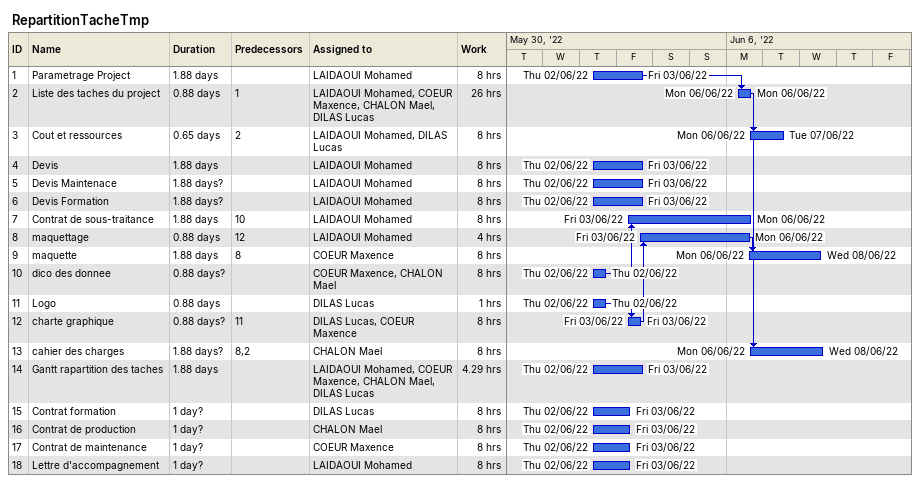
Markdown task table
RepartitionTacheTmp

| ID | Task | Duration | Start | Finish | Predecessors | Resources | Work (h) |
|---|---|---|---|---|---|---|---|
| 1 | Parametrage Project | 1.88d | 2022-06-02 | 2022-06-03 |  | LAIDAOUI Mohamed | 8 |
| 2 | Liste des taches du project | 0.88d | 2022-06-06 | 2022-06-06 | 1 | LAIDAOUI Mohamed, COEUR Maxence, CHALON Mael, DILAS Lucas | 26 |
| 3 | Cout et ressources | 0.65d | 2022-06-06 | 2022-06-07 | 2 | LAIDAOUI Mohamed, DILAS Lucas | 8 |
| 4 | Devis | 1.88d | 2022-06-02 | 2022-06-03 |  | LAIDAOUI Mohamed | 8 |
| 5 | Devis Maintenace | 1.88d? | 2022-06-02 | 2022-06-03 |  | LAIDAOUI Mohamed | 8 |
| 6 | Devis Formation | 1.88d? | 2022-06-02 | 2022-06-03 |  | LAIDAOUI Mohamed | 8 |
| 7 | Contrat de sous-traitance | 1.88d | 2022-06-03 | 2022-06-06 | 10 | LAIDAOUI Mohamed | 8 |
| 8 | maquettage | 0.88d | 2022-06-03 | 2022-06-06 | 12 | LAIDAOUI Mohamed | 4 |
| 9 | maquette | 1.88d | 2022-06-06 | 2022-06-08 | 8 | COEUR Maxence | 8 |
| 10 | dico des donnee | 0.88d? | 2022-06-02 | 2022-06-02 |  | COEUR Maxence, CHALON Mael | 8 |
| 11 | Logo | 0.88d | 2022-06-02 | 2022-06-02 |  | DILAS Lucas | 1 |
| 12 | charte graphique | 0.88d? | 2022-06-03 | 2022-06-03 | 11 | DILAS Lucas, COEUR Maxence | 8 |
| 13 | cahier des charges | 1.88d? | 2022-06-06 | 2022-06-08 | 8, 2 | CHALON Mael | 8 |
| 14 | Gantt rapartition des taches | 1.88d | 2022-06-02 | 2022-06-03 |  | LAIDAOUI Mohamed, COEUR Maxence, CHALON Mael, DILAS Lucas | 4.29 |
| 15 | Contrat formation | 1d? | 2022-06-02 | 2022-06-03 |  | DILAS Lucas | 8 |
| 16 | Contrat de production | 1d? | 2022-06-02 | 2022-06-03 |  | CHALON Mael | 8 |
| 17 | Contrat de maintenance | 1d? | 2022-06-02 | 2022-06-03 |  | COEUR Maxence | 8 |
| 18 | Lettre d'accompagnement | 1d? | 2022-06-02 | 2022-06-03 |  | LAIDAOUI Mohamed | 8 |
